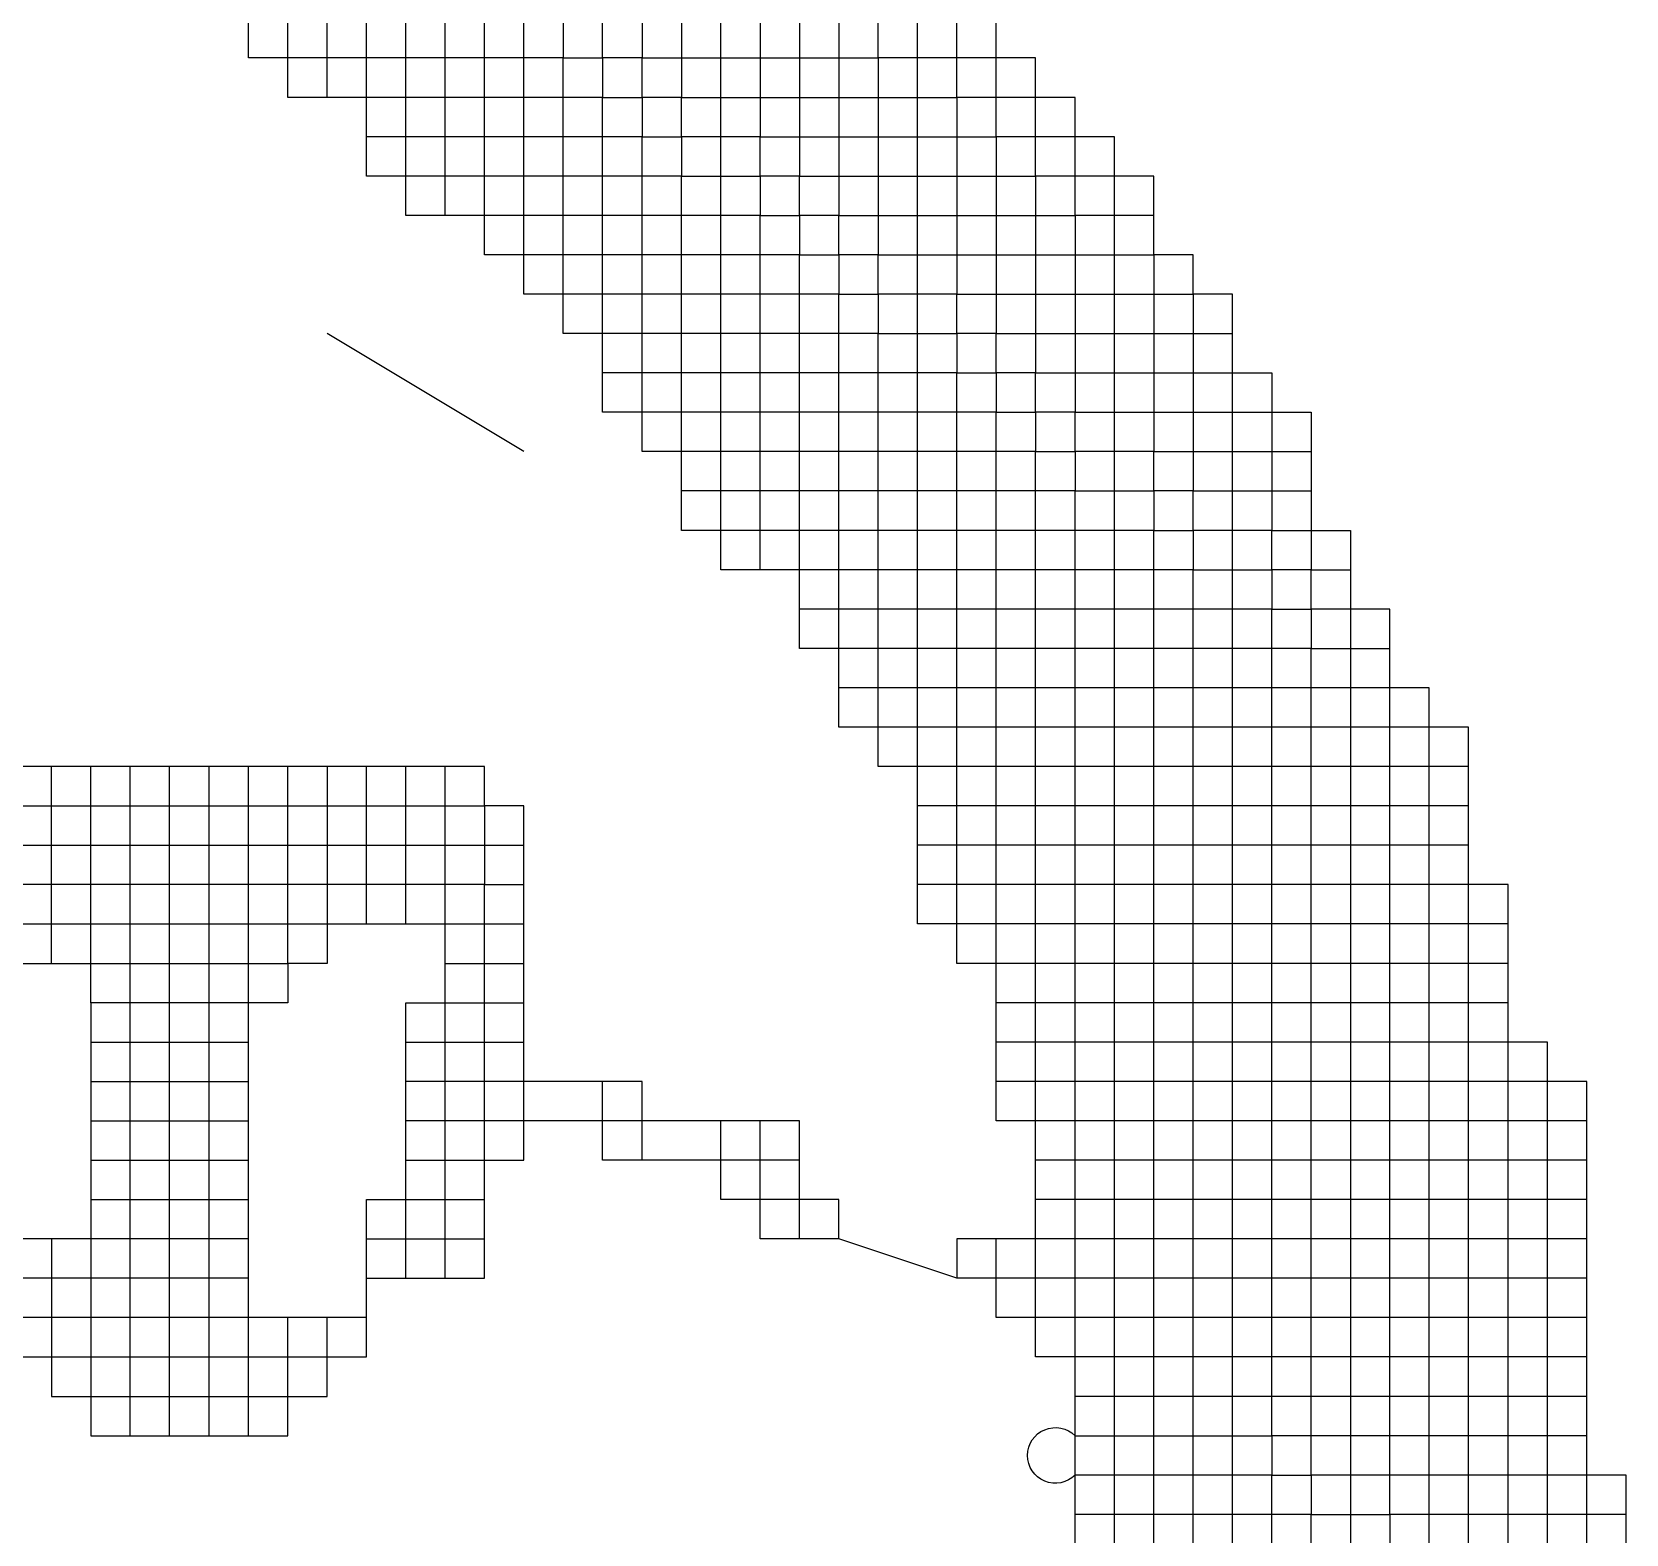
# Model space of a CAD drawing. Header units: millimetres. Extents: x 0 to 420, y 0 to 297.
# Drawn here: x 361.216 to 364.725, y 75.559 to 78.864 of the extents above; entities that cross this region are included whole.
import ezdxf
from ezdxf.enums import TextEntityAlignment as Align

# ---------------------------------------------------------------- set-up
doc = ezdxf.new("R2010")
doc.units = ezdxf.units.MM
doc.layers.add('TEXT', color=255, linetype='Continuous')
doc.styles.add('ECL', font='SIMFANG_2312.TTF', dxfattribs={"width": 0.7, "height": 3})

# ---------------------------------------------------------------- blocks, each defined once
blk = doc.blocks.new('*U60')
at = {"color": 32, "linetype": 'Continuous'}
for points in [[(-14.3715, 3.682), (-14.3715, 3.8305), (-14.3715, 3.979), (-14.3715, 4.1275), (-14.3715, 4.276), (-14.3715, 4.4245), (-14.3715, 4.573), (-14.3715, 4.7215), (-14.3715, 4.87), (-14.3715, 5.0185), (-14.3715, 5.167), (-14.3715, 5.3155), (-14.3715, 5.464), (-14.3715, 5.6125), (-14.3715, 5.761), (-14.3715, 5.9095), (-14.3715, 6.058), (-14.3715, 6.2065), (-14.3715, 6.355), (-14.3715, 6.5035), (-14.3715, 6.652), (-14.3715, 6.8005), (-14.3715, 6.949), (-14.3715, 7.0975), (-14.3715, 7.246), (-14.3715, 7.3945), (-14.3715, 7.543), (-14.3715, 7.6915), (-14.3715, 7.84), (-14.3715, 7.9885), (-14.3715, 8.137), (-14.3715, 8.2855), (-14.3715, 8.434), (-14.52, 8.434), (-14.52, 8.5825), (-14.6685, 8.5825), (-14.6685, 8.731), (-14.6685, 8.8795), (-14.817, 8.8795), (-14.817, 9.028), (-14.9655, 9.028), (-14.9655, 9.1765), (-15.114, 9.1765), (-15.114, 9.325), (-15.2625, 9.325), (-15.2625, 9.4735)], [(-16.4505, 9.4735), (-16.4505, 9.325), (-16.302, 9.325), (-16.1535, 9.325), (-16.1535, 9.1765), (-16.005, 9.1765), (-16.005, 9.028), (-15.8565, 9.028), (-15.8565, 8.8795), (-15.708, 8.8795), (-15.708, 8.731), (-15.5595, 8.731), (-15.411, 8.731), (-15.411, 8.5825), (-15.2625, 8.5825), (-15.2625, 8.434), (-15.114, 8.434), (-15.114, 8.2855), (-14.9655, 8.2855), (-14.9655, 8.137), (-14.817, 8.137), (-14.6685, 8.137), (-14.6685, 7.9885), (-14.52, 7.9885), (-14.52, 7.84), (-14.3715, 7.84), (-14.223, 7.84), (-14.223, 7.6915), (-14.0745, 7.6915)], [(-16.599, 9.4735), (-16.599, 9.325), (-16.4505, 9.325), (-16.4505, 9.1765), (-16.302, 9.1765), (-16.1535, 9.1765), (-16.1535, 9.028), (-16.005, 9.028), (-16.005, 8.8795), (-15.8565, 8.8795), (-15.8565, 8.731), (-15.708, 8.731), (-15.708, 8.5825), (-15.5595, 8.5825), (-15.411, 8.5825), (-15.411, 8.434), (-15.2625, 8.434), (-15.2625, 8.2855), (-15.114, 8.2855), (-15.114, 8.137), (-14.9655, 8.137), (-14.9655, 7.9885), (-14.817, 7.9885), (-14.6685, 7.9885), (-14.6685, 7.84), (-14.52, 7.84), (-14.52, 7.6915), (-14.3715, 7.6915), (-14.223, 7.6915), (-14.223, 7.543), (-14.0745, 7.543), (-14.0745, 7.3945), (-13.926, 7.3945)], [(-16.896, 9.4735), (-16.896, 9.325), (-16.7475, 9.325), (-16.7475, 9.1765), (-16.599, 9.1765), (-16.599, 9.028), (-16.4505, 9.028), (-16.4505, 8.8795), (-16.302, 8.8795), (-16.1535, 8.8795), (-16.1535, 8.731), (-16.005, 8.731), (-16.005, 8.5825), (-15.8565, 8.5825), (-15.8565, 8.434), (-15.708, 8.434), (-15.708, 8.2855), (-15.5595, 8.2855), (-15.411, 8.2855), (-15.411, 8.137), (-15.2625, 8.137), (-15.2625, 7.9885), (-15.114, 7.9885), (-15.114, 7.84), (-14.9655, 7.84), (-14.9655, 7.6915), (-14.817, 7.6915), (-14.6685, 7.6915), (-14.6685, 7.543), (-14.52, 7.543), (-14.52, 7.3945), (-14.3715, 7.3945), (-14.223, 7.3945), (-14.223, 7.246), (-14.0745, 7.246), (-14.0745, 7.0975), (-13.926, 7.0975), (-13.7775, 7.0975)], [(-12.8865, 3.682), (-13.035, 3.682), (-13.1835, 3.682), (-13.1835, 3.8305), (-13.332, 3.8305), (-13.4805, 3.8305), (-13.629, 3.8305), (-13.629, 3.979), (-13.7775, 3.979), (-13.7775, 4.1275), (-13.926, 4.1275), (-14.0745, 4.1275), (-14.0745, 4.276), (-14.223, 4.276), (-14.223, 4.4245), (-14.3715, 4.4245), (-14.52, 4.4245), (-14.6685, 4.4245)], [(-12.8865, 3.5335), (-13.035, 3.5335), (-13.1835, 3.5335), (-13.1835, 3.682), (-13.332, 3.682), (-13.4805, 3.682), (-13.629, 3.682), (-13.629, 3.8305), (-13.7775, 3.8305), (-13.7775, 3.979), (-13.926, 3.979), (-14.0745, 3.979), (-14.0745, 4.1275), (-14.223, 4.1275), (-14.223, 4.276), (-14.3715, 4.276), (-14.52, 4.276), (-14.6685, 4.276), (-14.817, 4.276), (-14.9655, 4.276)], [(-12.8865, 3.088), (-13.035, 3.088), (-13.1835, 3.088), (-13.1835, 3.2365), (-13.332, 3.2365), (-13.4805, 3.2365), (-13.629, 3.2365), (-13.629, 3.385), (-13.7775, 3.385), (-13.7775, 3.5335), (-13.926, 3.5335), (-14.0745, 3.5335), (-14.0745, 3.682), (-14.223, 3.682), (-14.223, 3.8305), (-14.3715, 3.8305), (-14.52, 3.8305), (-14.6685, 3.8305), (-14.817, 3.8305), (-14.9655, 3.8305)]]:
    blk.add_lwpolyline(points, dxfattribs=at)
at = {"color": 15, "linetype": 'Continuous'}
for points in [[(-14.9655, 3.682), (-14.9655, 3.8305), (-14.9655, 3.979), (-14.9655, 4.1275), (-14.9655, 4.276), (-14.9655, 4.4245), (-14.9655, 4.573), (-14.9655, 4.7215), (-14.9655, 4.87), (-14.9655, 5.0185), (-14.9655, 5.167), (-14.9655, 5.3155), (-14.9655, 5.464), (-14.9655, 5.6125), (-14.9655, 5.761), (-14.9655, 5.9095), (-15.114, 5.9095), (-15.114, 6.058), (-15.2625, 6.058), (-15.411, 6.058), (-15.5595, 6.058), (-15.5595, 6.2065), (-15.5595, 6.355), (-15.5595, 6.5035), (-15.5595, 6.652), (-15.5595, 6.8005), (-15.5595, 6.949), (-15.5595, 7.0975), (-15.5595, 7.246), (-15.5595, 7.3945), (-15.5595, 7.543), (-15.5595, 7.6915), (-15.5595, 7.84), (-15.5595, 7.9885), (-15.5595, 8.137), (-15.5595, 8.2855), (-15.5595, 8.434), (-15.5595, 8.5825), (-15.5595, 8.731), (-15.5595, 8.8795), (-15.5595, 9.028), (-15.5595, 9.1765), (-15.5595, 9.325), (-15.5595, 9.4735)], [(-13.332, 6.058), (-13.4805, 6.058), (-13.629, 6.058), (-13.629, 6.2065), (-13.7775, 6.2065), (-13.7775, 6.355), (-13.926, 6.355), (-14.0745, 6.355), (-14.0745, 6.5035), (-14.223, 6.5035), (-14.223, 6.652), (-14.3715, 6.652), (-14.52, 6.652), (-14.52, 6.8005), (-14.6685, 6.8005), (-14.6685, 6.949), (-14.817, 6.949), (-14.9655, 6.949), (-14.9655, 7.0975), (-15.114, 7.0975), (-15.114, 7.246), (-15.2625, 7.246), (-15.2625, 7.3945), (-15.411, 7.3945), (-15.411, 7.543), (-15.5595, 7.543), (-15.708, 7.543), (-15.708, 7.6915), (-15.8565, 7.6915), (-15.8565, 7.84), (-16.005, 7.84), (-16.005, 7.9885), (-16.1535, 7.9885), (-16.1535, 8.137), (-16.302, 8.137), (-16.4505, 8.137), (-16.4505, 8.2855), (-16.599, 8.2855), (-16.599, 8.434), (-16.7475, 8.434), (-16.7475, 8.5825), (-16.896, 8.5825), (-16.896, 8.731), (-17.0445, 8.731), (-17.193, 8.731), (-17.193, 8.8795), (-17.3415, 8.8795), (-17.49, 8.8795), (-17.6385, 8.8795), (-17.6385, 9.028), (-17.6385, 9.1765), (-17.787, 9.1765), (-17.9355, 9.1765), (-17.9355, 9.325), (-18.084, 9.325), (-18.084, 9.4735)], [(-13.4805, 6.5035), (-13.629, 6.5035), (-13.629, 6.652), (-13.7775, 6.652), (-13.7775, 6.8005), (-13.926, 6.8005), (-14.0745, 6.8005), (-14.0745, 6.949), (-14.223, 6.949), (-14.223, 7.0975), (-14.3715, 7.0975), (-14.52, 7.0975), (-14.52, 7.246), (-14.6685, 7.246), (-14.6685, 7.3945), (-14.817, 7.3945), (-14.9655, 7.3945), (-14.9655, 7.543), (-15.114, 7.543), (-15.114, 7.6915), (-15.2625, 7.6915), (-15.2625, 7.84), (-15.411, 7.84), (-15.411, 7.9885), (-15.5595, 7.9885), (-15.708, 7.9885), (-15.708, 8.137), (-15.8565, 8.137), (-15.8565, 8.2855), (-16.005, 8.2855), (-16.005, 8.434), (-16.1535, 8.434), (-16.1535, 8.5825), (-16.302, 8.5825), (-16.4505, 8.5825), (-16.4505, 8.731), (-16.599, 8.731), (-16.599, 8.8795), (-16.7475, 8.8795), (-16.7475, 9.028), (-16.896, 9.028), (-16.896, 9.1765), (-17.0445, 9.1765), (-17.193, 9.1765), (-17.193, 9.325), (-17.3415, 9.325), (-17.49, 9.325), (-17.49, 9.4735)], [(-13.332, 3.682), (-13.332, 3.8305), (-13.332, 3.979), (-13.332, 4.1275), (-13.332, 4.276), (-13.332, 4.4245), (-13.332, 4.573), (-13.332, 4.7215), (-13.332, 4.87), (-13.332, 5.0185), (-13.332, 5.167), (-13.332, 5.3155), (-13.332, 5.464), (-13.332, 5.6125), (-13.332, 5.761), (-13.332, 5.9095), (-13.332, 6.058), (-13.332, 6.2065), (-13.4805, 6.2065), (-13.629, 6.2065), (-13.629, 6.355), (-13.7775, 6.355), (-13.7775, 6.5035), (-13.926, 6.5035), (-14.0745, 6.5035), (-14.0745, 6.652), (-14.223, 6.652), (-14.223, 6.8005), (-14.3715, 6.8005), (-14.52, 6.8005), (-14.52, 6.949), (-14.6685, 6.949), (-14.6685, 7.0975), (-14.817, 7.0975), (-14.9655, 7.0975), (-14.9655, 7.246), (-15.114, 7.246), (-15.114, 7.3945), (-15.2625, 7.3945), (-15.2625, 7.543), (-15.411, 7.543), (-15.411, 7.6915), (-15.5595, 7.6915), (-15.708, 7.6915), (-15.708, 7.84), (-15.8565, 7.84), (-15.8565, 7.9885), (-16.005, 7.9885), (-16.005, 8.137), (-16.1535, 8.137), (-16.1535, 8.2855), (-16.302, 8.2855), (-16.4505, 8.2855), (-16.4505, 8.434), (-16.599, 8.434), (-16.599, 8.5825), (-16.7475, 8.5825), (-16.7475, 8.731), (-16.896, 8.731), (-16.896, 8.8795), (-17.0445, 8.8795), (-17.193, 8.8795), (-17.193, 9.028), (-17.3415, 9.028), (-17.49, 9.028), (-17.49, 9.1765), (-17.6385, 9.1765), (-17.6385, 9.325), (-17.787, 9.325), (-17.9355, 9.325), (-17.9355, 9.4735)], [(-13.332, 5.9095), (-13.4805, 5.9095), (-13.629, 5.9095), (-13.629, 6.058), (-13.7775, 6.058), (-13.7775, 6.2065), (-13.926, 6.2065), (-14.0745, 6.2065), (-14.0745, 6.355), (-14.223, 6.355), (-14.223, 6.5035), (-14.3715, 6.5035), (-14.52, 6.5035), (-14.52, 6.652), (-14.6685, 6.652), (-14.6685, 6.8005), (-14.817, 6.8005), (-14.9655, 6.8005), (-14.9655, 6.949), (-15.114, 6.949), (-15.114, 7.0975), (-15.2625, 7.0975), (-15.2625, 7.246), (-15.411, 7.246), (-15.411, 7.3945), (-15.5595, 7.3945), (-15.708, 7.3945), (-15.708, 7.543), (-15.8565, 7.543), (-15.8565, 7.6915), (-16.005, 7.6915), (-16.005, 7.84), (-16.1535, 7.84), (-16.1535, 7.9885), (-16.302, 7.9885), (-16.4505, 7.9885), (-16.4505, 8.137), (-16.599, 8.137), (-16.599, 8.2855), (-16.7475, 8.2855), (-16.896, 8.2855), (-16.896, 8.434), (-17.0445, 8.434), (-17.0445, 8.5825), (-17.193, 8.5825), (-17.193, 8.731), (-17.3415, 8.731), (-17.49, 8.731), (-17.49, 8.8795), (-17.49, 9.028), (-17.6385, 9.028)], [(-14.52, 3.682), (-14.52, 3.8305), (-14.52, 3.979), (-14.52, 4.1275), (-14.52, 4.276), (-14.52, 4.4245), (-14.52, 4.573), (-14.6685, 4.573), (-14.817, 4.573), (-14.9655, 4.573), (-15.114, 4.573), (-15.114, 4.7215), (-15.114, 4.87), (-15.114, 5.0185), (-15.114, 5.167), (-15.114, 5.3155), (-15.2625, 5.3155), (-15.2625, 5.464), (-15.2625, 5.6125), (-15.2625, 5.761), (-15.2625, 5.9095), (-15.2625, 6.058), (-15.2625, 6.2065), (-15.2625, 6.355), (-15.2625, 6.5035), (-15.2625, 6.652), (-15.411, 6.652), (-15.411, 6.8005), (-15.5595, 6.8005), (-15.708, 6.8005), (-15.708, 6.949), (-15.708, 7.0975), (-15.8565, 7.0975), (-15.8565, 7.246), (-16.005, 7.246)]]:
    blk.add_lwpolyline(points, dxfattribs=at)
at = {"color": 22, "linetype": 'Continuous'}
for points in [[(-14.817, 3.682), (-14.817, 3.8305), (-14.817, 3.979), (-14.817, 4.1275), (-14.817, 4.276), (-14.817, 4.4245), (-14.817, 4.573), (-14.817, 4.7215), (-14.817, 4.87), (-14.817, 5.0185), (-14.817, 5.167), (-14.817, 5.3155), (-14.817, 5.464), (-14.817, 5.6125), (-14.817, 5.761), (-14.817, 5.9095), (-14.817, 6.058), (-14.817, 6.2065), (-14.817, 6.355), (-14.817, 6.5035), (-14.817, 6.652), (-14.817, 6.8005), (-14.817, 6.949), (-14.817, 7.0975), (-14.817, 7.246), (-14.817, 7.3945), (-14.817, 7.543), (-14.817, 7.6915), (-14.817, 7.84), (-14.817, 7.9885), (-14.817, 8.137), (-14.817, 8.2855), (-14.817, 8.434), (-14.817, 8.5825), (-14.817, 8.731), (-14.817, 8.8795), (-14.9655, 8.8795), (-14.9655, 9.028), (-15.114, 9.028), (-15.114, 9.1765), (-15.2625, 9.1765), (-15.2625, 9.325), (-15.411, 9.325), (-15.411, 9.4735)], [(-15.8565, 9.4735), (-15.8565, 9.325), (-15.708, 9.325), (-15.708, 9.1765), (-15.5595, 9.1765), (-15.411, 9.1765), (-15.411, 9.028), (-15.2625, 9.028), (-15.2625, 8.8795), (-15.114, 8.8795), (-15.114, 8.731), (-14.9655, 8.731), (-14.9655, 8.5825), (-14.817, 8.5825), (-14.6685, 8.5825), (-14.6685, 8.434), (-14.52, 8.434), (-14.52, 8.2855), (-14.3715, 8.2855)], [(-13.4805, 6.355), (-13.629, 6.355), (-13.629, 6.5035), (-13.7775, 6.5035), (-13.7775, 6.652), (-13.926, 6.652), (-14.0745, 6.652), (-14.0745, 6.8005), (-14.223, 6.8005), (-14.223, 6.949), (-14.3715, 6.949), (-14.52, 6.949), (-14.52, 7.0975), (-14.6685, 7.0975), (-14.6685, 7.246), (-14.817, 7.246), (-14.9655, 7.246), (-14.9655, 7.3945), (-15.114, 7.3945), (-15.114, 7.543), (-15.2625, 7.543), (-15.2625, 7.6915), (-15.411, 7.6915), (-15.411, 7.84), (-15.5595, 7.84), (-15.708, 7.84), (-15.708, 7.9885), (-15.8565, 7.9885), (-15.8565, 8.137), (-16.005, 8.137), (-16.005, 8.2855), (-16.1535, 8.2855), (-16.1535, 8.434), (-16.302, 8.434), (-16.4505, 8.434), (-16.4505, 8.5825), (-16.599, 8.5825), (-16.599, 8.731), (-16.7475, 8.731), (-16.7475, 8.8795), (-16.896, 8.8795), (-16.896, 9.028), (-17.0445, 9.028), (-17.193, 9.028), (-17.193, 9.1765), (-17.3415, 9.1765), (-17.49, 9.1765), (-17.49, 9.325), (-17.6385, 9.325), (-17.6385, 9.4735)], [(-13.4805, 3.682), (-13.4805, 3.8305), (-13.4805, 3.979), (-13.4805, 4.1275), (-13.4805, 4.276), (-13.4805, 4.4245), (-13.4805, 4.573), (-13.4805, 4.7215), (-13.4805, 4.87), (-13.4805, 5.0185), (-13.4805, 5.167), (-13.4805, 5.3155), (-13.4805, 5.464), (-13.4805, 5.6125), (-13.4805, 5.761), (-13.4805, 5.9095), (-13.4805, 6.058), (-13.4805, 6.2065), (-13.4805, 6.355), (-13.4805, 6.5035), (-13.4805, 6.652), (-13.4805, 6.8005), (-13.629, 6.8005), (-13.629, 6.949), (-13.7775, 6.949), (-13.7775, 7.0975), (-13.7775, 7.246), (-13.926, 7.246), (-14.0745, 7.246), (-14.0745, 7.3945), (-14.223, 7.3945), (-14.223, 7.543), (-14.3715, 7.543), (-14.52, 7.543), (-14.52, 7.6915), (-14.6685, 7.6915), (-14.6685, 7.84), (-14.817, 7.84), (-14.9655, 7.84), (-14.9655, 7.9885), (-15.114, 7.9885), (-15.114, 8.137), (-15.2625, 8.137), (-15.2625, 8.2855), (-15.411, 8.2855), (-15.411, 8.434), (-15.5595, 8.434), (-15.708, 8.434), (-15.708, 8.5825), (-15.8565, 8.5825), (-15.8565, 8.731), (-16.005, 8.731), (-16.005, 8.8795), (-16.1535, 8.8795), (-16.1535, 9.028), (-16.302, 9.028), (-16.4505, 9.028), (-16.4505, 9.1765), (-16.599, 9.1765), (-16.599, 9.325), (-16.7475, 9.325), (-16.7475, 9.4735)], [(-14.6685, 3.682), (-14.6685, 3.8305), (-14.6685, 3.979), (-14.6685, 4.1275), (-14.6685, 4.276), (-14.6685, 4.4245), (-14.6685, 4.573), (-14.6685, 4.7215), (-14.6685, 4.87), (-14.6685, 5.0185), (-14.6685, 5.167), (-14.6685, 5.3155), (-14.817, 5.3155), (-14.9655, 5.3155), (-15.114, 5.3155), (-15.114, 5.464), (-15.114, 5.6125), (-15.114, 5.761), (-15.114, 5.9095), (-15.2625, 5.9095), (-15.411, 5.9095), (-15.411, 6.058), (-15.411, 6.2065), (-15.411, 6.355), (-15.411, 6.5035), (-15.411, 6.652), (-15.5595, 6.652), (-15.708, 6.652), (-15.708, 6.8005), (-15.8565, 6.8005), (-15.8565, 6.949), (-15.8565, 7.0975), (-16.005, 7.0975), (-16.005, 7.246), (-16.005, 7.3945), (-16.1535, 7.3945), (-16.302, 7.3945), (-16.302, 7.543), (-16.4505, 7.543), (-16.4505, 7.6915), (-16.4505, 7.84), (-16.4505, 7.9885), (-16.599, 7.9885), (-16.7475, 7.9885), (-16.7475, 8.137), (-16.7475, 8.2855), (-16.7475, 8.434), (-16.896, 8.434), (-16.896, 8.5825), (-17.0445, 8.5825), (-17.0445, 8.731), (-17.0445, 8.8795), (-17.0445, 9.028), (-17.0445, 9.1765), (-17.0445, 9.325), (-17.0445, 9.4735)], [(-13.4805, 6.652), (-13.629, 6.652), (-13.629, 6.8005), (-13.7775, 6.8005), (-13.7775, 6.949), (-13.926, 6.949), (-14.0745, 6.949), (-14.0745, 7.0975), (-14.223, 7.0975), (-14.223, 7.246), (-14.3715, 7.246), (-14.52, 7.246), (-14.52, 7.3945), (-14.6685, 7.3945), (-14.6685, 7.543), (-14.817, 7.543), (-14.9655, 7.543), (-14.9655, 7.6915), (-15.114, 7.6915), (-15.114, 7.84), (-15.2625, 7.84), (-15.2625, 7.9885), (-15.411, 7.9885), (-15.411, 8.137), (-15.5595, 8.137), (-15.708, 8.137), (-15.708, 8.2855), (-15.8565, 8.2855), (-15.8565, 8.434), (-16.005, 8.434), (-16.005, 8.5825), (-16.1535, 8.5825), (-16.1535, 8.731), (-16.302, 8.731), (-16.4505, 8.731), (-16.4505, 8.8795), (-16.599, 8.8795), (-16.599, 9.028), (-16.7475, 9.028), (-16.7475, 9.1765), (-16.896, 9.1765), (-16.896, 9.325), (-17.0445, 9.325), (-17.193, 9.325), (-17.193, 9.4735)]]:
    blk.add_lwpolyline(points, dxfattribs=at)
at = {"color": 13, "linetype": 'Continuous'}
for points in [[(-14.6685, 8.731), (-14.817, 8.731), (-14.9655, 8.731), (-14.9655, 8.8795), (-15.114, 8.8795), (-15.114, 9.028), (-15.2625, 9.028), (-15.2625, 9.1765), (-15.411, 9.1765), (-15.411, 9.325), (-15.5595, 9.325), (-15.708, 9.325), (-15.708, 9.4735)], [(-17.787, 9.1765), (-17.787, 9.325), (-17.787, 9.4735), (-17.787, 9.622), (-17.787, 9.7705), (-17.787, 9.919), (-17.787, 10.0675), (-17.787, 10.216), (-17.787, 10.3645), (-17.787, 10.513), (-17.787, 10.6615), (-17.787, 10.81), (-17.787, 10.9585), (-17.787, 11.107), (-17.787, 11.2555), (-17.787, 11.404), (-17.787, 11.5525)], [(-17.3415, 8.731), (-17.3415, 8.8795), (-17.3415, 9.028), (-17.3415, 9.1765), (-17.3415, 9.325), (-17.3415, 9.4735), (-17.3415, 9.622), (-17.3415, 9.7705), (-17.3415, 9.919), (-17.3415, 10.0675), (-17.3415, 10.216), (-17.3415, 10.3645), (-17.3415, 10.513), (-17.3415, 10.6615), (-17.3415, 10.81), (-17.3415, 10.9585), (-17.3415, 11.107), (-17.3415, 11.2555)], [(-16.1535, 7.3945), (-16.1535, 7.543), (-16.302, 7.543), (-16.302, 7.6915), (-16.302, 7.84), (-16.302, 7.9885), (-16.302, 8.137), (-16.302, 8.2855), (-16.302, 8.434), (-16.302, 8.5825), (-16.302, 8.731), (-16.302, 8.8795), (-16.302, 9.028), (-16.302, 9.1765), (-16.302, 9.325), (-16.302, 9.4735), (-16.302, 9.622), (-16.302, 9.7705), (-16.302, 9.919), (-16.302, 10.0675), (-16.302, 10.216), (-16.302, 10.3645), (-16.302, 10.513)], [(-13.332, 5.761), (-13.4805, 5.761), (-13.629, 5.761), (-13.629, 5.9095), (-13.7775, 5.9095), (-13.7775, 6.058), (-13.926, 6.058), (-14.0745, 6.058), (-14.0745, 6.2065), (-14.223, 6.2065), (-14.223, 6.355), (-14.3715, 6.355), (-14.52, 6.355), (-14.52, 6.5035), (-14.6685, 6.5035), (-14.6685, 6.652), (-14.817, 6.652), (-14.9655, 6.652), (-14.9655, 6.8005), (-15.114, 6.8005), (-15.114, 6.949), (-15.2625, 6.949), (-15.2625, 7.0975), (-15.411, 7.0975), (-15.411, 7.246), (-15.5595, 7.246), (-15.708, 7.246), (-15.708, 7.3945), (-15.8565, 7.3945), (-15.8565, 7.543), (-16.005, 7.543), (-16.005, 7.6915), (-16.1535, 7.6915), (-16.1535, 7.84), (-16.302, 7.84), (-16.4505, 7.84), (-16.599, 7.84), (-16.599, 7.9885), (-16.599, 8.137), (-16.7475, 8.137)], [(-13.035, 3.682), (-13.035, 3.8305), (-13.035, 3.979), (-13.035, 4.1275), (-13.035, 4.276), (-13.035, 4.4245), (-13.035, 4.573), (-13.035, 4.7215), (-13.035, 4.87), (-13.035, 5.0185), (-13.035, 5.167), (-13.035, 5.3155), (-13.035, 5.464), (-13.1835, 5.464), (-13.1835, 5.6125), (-13.332, 5.6125), (-13.4805, 5.6125), (-13.629, 5.6125), (-13.629, 5.761), (-13.7775, 5.761), (-13.7775, 5.9095), (-13.926, 5.9095), (-14.0745, 5.9095), (-14.0745, 6.058), (-14.223, 6.058), (-14.223, 6.2065), (-14.3715, 6.2065), (-14.52, 6.2065), (-14.52, 6.355), (-14.6685, 6.355), (-14.6685, 6.5035), (-14.817, 6.5035), (-14.9655, 6.5035), (-14.9655, 6.652), (-15.114, 6.652), (-15.114, 6.8005), (-15.2625, 6.8005), (-15.2625, 6.949), (-15.411, 6.949), (-15.411, 7.0975), (-15.5595, 7.0975), (-15.708, 7.0975), (-15.708, 7.246), (-15.8565, 7.246), (-15.8565, 7.3945), (-16.005, 7.3945), (-16.005, 7.543), (-16.1535, 7.543), (-16.1535, 7.6915), (-16.302, 7.6915), (-16.4505, 7.6915)], [(-13.035, 5.3155), (-13.1835, 5.3155), (-13.1835, 5.464), (-13.332, 5.464), (-13.4805, 5.464), (-13.629, 5.464), (-13.629, 5.6125), (-13.7775, 5.6125), (-13.7775, 5.761), (-13.926, 5.761), (-14.0745, 5.761), (-14.0745, 5.9095), (-14.223, 5.9095), (-14.223, 6.058), (-14.3715, 6.058), (-14.52, 6.058), (-14.52, 6.2065), (-14.6685, 6.2065), (-14.6685, 6.355), (-14.817, 6.355), (-14.9655, 6.355), (-14.9655, 6.5035), (-15.114, 6.5035), (-15.114, 6.652), (-15.2625, 6.652), (-15.2625, 6.8005), (-15.411, 6.8005), (-15.411, 6.949), (-15.5595, 6.949), (-15.708, 6.949), (-15.8565, 6.949)], [(-13.035, 5.167), (-13.1835, 5.167), (-13.1835, 5.3155), (-13.332, 5.3155), (-13.4805, 5.3155), (-13.629, 5.3155), (-13.629, 5.464), (-13.7775, 5.464), (-13.7775, 5.6125), (-13.926, 5.6125), (-14.0745, 5.6125), (-14.0745, 5.761), (-14.223, 5.761), (-14.223, 5.9095), (-14.3715, 5.9095), (-14.52, 5.9095), (-14.52, 6.058), (-14.6685, 6.058), (-14.6685, 6.2065), (-14.817, 6.2065), (-14.9655, 6.2065), (-14.9655, 6.355), (-15.114, 6.355), (-15.114, 6.5035), (-15.2625, 6.5035), (-15.411, 6.5035), (-15.5595, 6.5035)], [(-13.035, 5.0185), (-13.1835, 5.0185), (-13.1835, 5.167), (-13.332, 5.167), (-13.4805, 5.167), (-13.629, 5.167), (-13.629, 5.3155), (-13.7775, 5.3155), (-13.7775, 5.464), (-13.926, 5.464), (-14.0745, 5.464), (-14.0745, 5.6125), (-14.223, 5.6125), (-14.223, 5.761), (-14.3715, 5.761), (-14.52, 5.761), (-14.52, 5.9095), (-14.6685, 5.9095), (-14.6685, 6.058), (-14.817, 6.058), (-14.9655, 6.058), (-14.9655, 6.2065), (-15.114, 6.2065), (-15.114, 6.355), (-15.2625, 6.355), (-15.411, 6.355), (-15.5595, 6.355)], [(-13.035, 4.87), (-13.1835, 4.87), (-13.1835, 5.0185), (-13.332, 5.0185), (-13.4805, 5.0185), (-13.629, 5.0185), (-13.629, 5.167), (-13.7775, 5.167), (-13.7775, 5.3155), (-13.926, 5.3155), (-14.0745, 5.3155), (-14.0745, 5.464), (-14.223, 5.464), (-14.223, 5.6125), (-14.3715, 5.6125), (-14.52, 5.6125), (-14.52, 5.761), (-14.6685, 5.761), (-14.6685, 5.9095), (-14.817, 5.9095), (-14.9655, 5.9095), (-14.9655, 6.058), (-15.114, 6.058), (-15.114, 6.2065), (-15.2625, 6.2065), (-15.411, 6.2065), (-15.5595, 6.2065)], [(-13.035, 4.7215), (-13.1835, 4.7215), (-13.1835, 4.87), (-13.332, 4.87), (-13.4805, 4.87), (-13.629, 4.87), (-13.629, 5.0185), (-13.7775, 5.0185), (-13.7775, 5.167), (-13.926, 5.167), (-14.0745, 5.167), (-14.0745, 5.3155), (-14.223, 5.3155), (-14.223, 5.464), (-14.3715, 5.464), (-14.52, 5.464), (-14.52, 5.6125), (-14.6685, 5.6125), (-14.6685, 5.761), (-14.817, 5.761), (-14.9655, 5.761), (-15.114, 5.761), (-15.2625, 5.761)], [(-13.035, 4.573), (-13.1835, 4.573), (-13.1835, 4.7215), (-13.332, 4.7215), (-13.4805, 4.7215), (-13.629, 4.7215), (-13.629, 4.87), (-13.7775, 4.87), (-13.7775, 5.0185), (-13.926, 5.0185), (-14.0745, 5.0185), (-14.0745, 5.167), (-14.223, 5.167), (-14.223, 5.3155), (-14.3715, 5.3155), (-14.52, 5.3155), (-14.52, 5.464), (-14.6685, 5.464), (-14.6685, 5.6125), (-14.817, 5.6125), (-14.9655, 5.6125), (-15.114, 5.6125), (-15.2625, 5.6125)], [(-13.035, 4.4245), (-13.1835, 4.4245), (-13.1835, 4.573), (-13.332, 4.573), (-13.4805, 4.573), (-13.629, 4.573), (-13.629, 4.7215), (-13.7775, 4.7215), (-13.7775, 4.87), (-13.926, 4.87), (-14.0745, 4.87), (-14.0745, 5.0185), (-14.223, 5.0185), (-14.223, 5.167), (-14.3715, 5.167), (-14.52, 5.167), (-14.52, 5.3155), (-14.6685, 5.3155), (-14.6685, 5.464), (-14.817, 5.464), (-14.9655, 5.464), (-15.114, 5.464), (-15.2625, 5.464)], [(-13.035, 4.276), (-13.1835, 4.276), (-13.1835, 4.4245), (-13.332, 4.4245), (-13.4805, 4.4245), (-13.629, 4.4245), (-13.629, 4.573), (-13.7775, 4.573), (-13.7775, 4.7215), (-13.926, 4.7215), (-14.0745, 4.7215), (-14.0745, 4.87), (-14.223, 4.87), (-14.223, 5.0185), (-14.3715, 5.0185), (-14.52, 5.0185), (-14.52, 5.167), (-14.6685, 5.167), (-14.817, 5.167), (-14.9655, 5.167), (-15.114, 5.167)], [(-13.035, 4.1275), (-13.1835, 4.1275), (-13.1835, 4.276), (-13.332, 4.276), (-13.4805, 4.276), (-13.629, 4.276), (-13.629, 4.4245), (-13.7775, 4.4245), (-13.7775, 4.573), (-13.926, 4.573), (-14.0745, 4.573), (-14.0745, 4.7215), (-14.223, 4.7215), (-14.223, 4.87), (-14.3715, 4.87), (-14.52, 4.87), (-14.52, 5.0185), (-14.6685, 5.0185), (-14.817, 5.0185), (-14.9655, 5.0185), (-15.114, 5.0185)], [(-12.8865, 3.682), (-12.8865, 3.8305), (-12.8865, 3.979), (-13.035, 3.979), (-13.1835, 3.979), (-13.1835, 4.1275), (-13.332, 4.1275), (-13.4805, 4.1275), (-13.629, 4.1275), (-13.629, 4.276), (-13.7775, 4.276), (-13.7775, 4.4245), (-13.926, 4.4245), (-14.0745, 4.4245), (-14.0745, 4.573), (-14.223, 4.573), (-14.223, 4.7215), (-14.3715, 4.7215), (-14.52, 4.7215), (-14.52, 4.87), (-14.6685, 4.87), (-14.817, 4.87), (-14.9655, 4.87), (-15.114, 4.87), (-15.411, 4.87), (-15.411, 4.7215)], [(-12.8865, 3.8305), (-13.035, 3.8305), (-13.1835, 3.8305), (-13.1835, 3.979), (-13.332, 3.979), (-13.4805, 3.979), (-13.629, 3.979), (-13.629, 4.1275), (-13.7775, 4.1275), (-13.7775, 4.276), (-13.926, 4.276), (-14.0745, 4.276), (-14.0745, 4.4245), (-14.223, 4.4245), (-14.223, 4.573), (-14.3715, 4.573), (-14.52, 4.573), (-14.52, 4.7215), (-14.6685, 4.7215), (-14.817, 4.7215), (-14.9655, 4.7215), (-15.114, 4.7215), (-15.2625, 4.7215), (-15.2625, 4.87)]]:
    blk.add_lwpolyline(points, dxfattribs=at)
at = {"color": 34, "linetype": 'Continuous'}
for points in [[(-16.005, 9.4735), (-16.005, 9.325), (-15.8565, 9.325), (-15.8565, 9.1765), (-15.708, 9.1765), (-15.708, 9.028), (-15.5595, 9.028), (-15.411, 9.028), (-15.411, 8.8795), (-15.2625, 8.8795), (-15.2625, 8.731), (-15.114, 8.731), (-15.114, 8.5825), (-14.9655, 8.5825), (-14.9655, 8.434), (-14.817, 8.434), (-14.6685, 8.434), (-14.6685, 8.2855), (-14.52, 8.2855), (-14.52, 8.137), (-14.3715, 8.137), (-14.223, 8.137), (-14.223, 7.9885), (-14.0745, 7.9885), (-14.0745, 7.84), (-14.0745, 7.6915), (-14.0745, 7.543), (-13.926, 7.543), (-13.926, 7.3945), (-13.926, 7.246), (-13.926, 7.0975), (-13.926, 6.949), (-13.926, 6.8005), (-13.926, 6.652), (-13.926, 6.5035), (-13.926, 6.355), (-13.926, 6.2065), (-13.926, 6.058), (-13.926, 5.9095), (-13.926, 5.761), (-13.926, 5.6125), (-13.926, 5.464), (-13.926, 5.3155), (-13.926, 5.167), (-13.926, 5.0185), (-13.926, 4.87), (-13.926, 4.7215), (-13.926, 4.573), (-13.926, 4.4245), (-13.926, 4.276), (-13.926, 4.1275), (-13.926, 3.979), (-13.926, 3.8305), (-13.926, 3.682)], [(-16.1535, 9.4735), (-16.1535, 9.325), (-16.005, 9.325), (-16.005, 9.1765), (-15.8565, 9.1765), (-15.8565, 9.028), (-15.708, 9.028), (-15.708, 8.8795), (-15.5595, 8.8795), (-15.411, 8.8795), (-15.411, 8.731), (-15.2625, 8.731), (-15.2625, 8.5825), (-15.114, 8.5825), (-15.114, 8.434), (-14.9655, 8.434), (-14.9655, 8.2855), (-14.817, 8.2855), (-14.6685, 8.2855), (-14.6685, 8.137), (-14.52, 8.137), (-14.52, 7.9885), (-14.3715, 7.9885), (-14.223, 7.9885), (-14.223, 7.84), (-14.0745, 7.84)]]:
    blk.add_lwpolyline(points, dxfattribs=at)
at = {"color": 155, "linetype": 'Continuous'}
for points in [[(-18.084, 4.87), (-18.2325, 4.87), (-18.381, 4.87), (-18.5295, 4.87), (-18.678, 4.87), (-18.975, 4.87)], [(-18.084, 4.1275), (-18.084, 4.276), (-18.084, 4.4245), (-18.084, 4.573), (-18.084, 4.7215), (-18.084, 4.87), (-18.084, 5.0185), (-18.084, 5.167), (-18.084, 5.3155), (-18.084, 5.464), (-18.084, 5.6125), (-18.084, 5.761), (-18.084, 5.9095), (-18.084, 6.058), (-18.084, 6.2065), (-18.084, 6.355), (-18.084, 6.5035), (-18.084, 6.652)], [(-18.678, 5.464), (-18.5295, 5.464), (-18.381, 5.464), (-18.2325, 5.464), (-18.084, 5.464)], [(-18.678, 5.3155), (-18.5295, 5.3155), (-18.381, 5.3155), (-18.2325, 5.3155), (-18.084, 5.3155)], [(-18.678, 5.167), (-18.5295, 5.167), (-18.381, 5.167), (-18.2325, 5.167), (-18.084, 5.167)], [(-18.678, 5.0185), (-18.5295, 5.0185), (-18.381, 5.0185), (-18.2325, 5.0185), (-18.084, 5.0185)], [(-18.8265, 4.87), (-18.8265, 4.7215), (-18.8265, 4.573), (-18.8265, 4.4245), (-18.678, 4.4245), (-18.5295, 4.4245), (-18.381, 4.4245), (-18.2325, 4.4245), (-18.084, 4.4245), (-17.9355, 4.4245), (-17.787, 4.4245), (-17.787, 4.573)]]:
    blk.add_lwpolyline(points, dxfattribs=at)
at = {"color": 254, "linetype": 'Continuous'}
for points in [[(-17.0445, 7.84), (-17.787, 8.2855)], [(-16.005, 5.167), (-16.1535, 5.167), (-16.302, 5.167), (-16.302, 5.3155)]]:
    blk.add_lwpolyline(points, dxfattribs=at)
at = {"color": 8, "linetype": 'Continuous'}
blk.add_lwpolyline([(-17.49, 5.167), (-17.3415, 5.167), (-17.193, 5.167), (-17.0445, 5.167), (-17.0445, 5.3155), (-17.0445, 5.464), (-17.0445, 5.6125), (-17.0445, 5.761), (-17.0445, 5.9095), (-17.0445, 6.058), (-17.0445, 6.2065), (-17.0445, 6.355), (-17.0445, 6.5035), (-17.193, 6.5035), (-17.193, 6.652), (-19.1235, 6.652), (-19.1235, 6.8005), (-19.4205, 6.8005), (-19.4205, 6.949), (-19.569, 6.949), (-19.569, 7.0975), (-19.7175, 7.0975), (-19.866, 7.0975), (-20.0145, 7.0975)], dxfattribs=at)
at = {"color": 147, "linetype": 'Continuous'}
for points in [[(-18.975, 6.5035), (-18.8265, 6.5035), (-18.678, 6.5035), (-18.5295, 6.5035), (-18.381, 6.5035), (-18.2325, 6.5035), (-18.084, 6.5035), (-17.9355, 6.5035), (-17.787, 6.5035), (-17.6385, 6.5035), (-17.49, 6.5035), (-17.3415, 6.5035), (-17.193, 6.5035), (-17.193, 6.355), (-17.0445, 6.355)], [(-18.975, 6.355), (-18.8265, 6.355), (-18.678, 6.355), (-18.5295, 6.355), (-18.381, 6.355), (-18.2325, 6.355), (-18.084, 6.355), (-17.9355, 6.355), (-17.787, 6.355), (-17.6385, 6.355), (-17.49, 6.355), (-17.3415, 6.355), (-17.193, 6.355), (-17.193, 6.2065), (-17.0445, 6.2065)], [(-18.975, 5.9095), (-18.8265, 5.9095), (-18.678, 5.9095), (-18.5295, 5.9095), (-18.381, 5.9095), (-18.2325, 5.9095), (-18.084, 5.9095), (-17.9355, 5.9095), (-17.9355, 6.058), (-17.9355, 6.2065), (-17.9355, 6.355), (-17.9355, 6.5035), (-17.9355, 6.652)], [(-18.381, 4.1275), (-18.381, 4.276), (-18.381, 4.4245), (-18.381, 4.573), (-18.381, 4.7215), (-18.381, 4.87), (-18.381, 5.0185), (-18.381, 5.167), (-18.381, 5.3155), (-18.381, 5.464), (-18.381, 5.6125), (-18.381, 5.761), (-18.381, 5.9095), (-18.381, 6.058), (-18.381, 6.2065), (-18.381, 6.355), (-18.381, 6.5035), (-18.381, 6.652)], [(-17.6385, 6.058), (-17.6385, 6.2065), (-17.6385, 6.355), (-17.6385, 6.5035), (-17.6385, 6.652)], [(-17.49, 6.058), (-17.49, 6.2065), (-17.49, 6.355), (-17.49, 6.5035), (-17.49, 6.652)]]:
    blk.add_lwpolyline(points, dxfattribs=at)
at = {"color": 167, "linetype": 'Continuous'}
blk.add_lwpolyline([(-18.975, 6.058), (-18.8265, 6.058), (-18.678, 6.058), (-18.5295, 6.058), (-18.381, 6.058), (-18.2325, 6.058), (-18.084, 6.058), (-17.9355, 6.058), (-17.787, 6.058), (-17.6385, 6.058), (-17.49, 6.058), (-17.3415, 6.058), (-17.193, 6.058), (-17.193, 6.2065), (-17.3415, 6.2065), (-17.49, 6.2065), (-17.6385, 6.2065), (-17.787, 6.2065), (-17.9355, 6.2065), (-18.084, 6.2065), (-18.2325, 6.2065), (-18.381, 6.2065), (-18.5295, 6.2065), (-18.678, 6.2065), (-18.8265, 6.2065), (-18.975, 6.2065)], dxfattribs=at)
at = {"color": 139, "linetype": 'Continuous'}
blk.add_lwpolyline([(-18.8265, 5.9095), (-18.8265, 6.058), (-18.8265, 6.2065), (-18.8265, 6.355), (-18.8265, 6.5035), (-18.8265, 6.652)], dxfattribs=at)
at = {"color": 157, "linetype": 'Continuous'}
for points in [[(-18.678, 5.761), (-18.678, 5.9095), (-18.678, 6.058), (-18.678, 6.2065), (-18.678, 6.355), (-18.678, 6.5035), (-18.678, 6.652)], [(-18.2325, 4.1275), (-18.2325, 4.276), (-18.2325, 4.4245), (-18.2325, 4.573), (-18.2325, 4.7215), (-18.2325, 4.87), (-18.2325, 5.0185), (-18.2325, 5.167), (-18.2325, 5.3155), (-18.2325, 5.464), (-18.2325, 5.6125), (-18.2325, 5.761), (-18.2325, 5.9095), (-18.2325, 6.058), (-18.2325, 6.2065), (-18.2325, 6.355), (-18.2325, 6.5035), (-18.2325, 6.652)]]:
    blk.add_lwpolyline(points, dxfattribs=at)
at = {"color": 252, "linetype": 'Continuous'}
for points in [[(-17.787, 6.652), (-17.787, 6.5035), (-17.787, 6.355), (-17.787, 6.2065), (-17.787, 6.058), (-17.787, 5.9095), (-17.9355, 5.9095), (-17.9355, 5.761), (-18.084, 5.761), (-18.2325, 5.761), (-18.381, 5.761), (-18.5295, 5.761), (-18.678, 5.761), (-18.678, 5.6125), (-18.678, 5.464), (-18.678, 5.3155), (-18.678, 5.167), (-18.678, 5.0185), (-18.678, 4.87), (-18.678, 4.7215), (-18.678, 4.573), (-18.678, 4.4245), (-18.678, 4.276), (-18.5295, 4.276), (-18.381, 4.276), (-18.2325, 4.276), (-18.084, 4.276), (-17.9355, 4.276), (-17.9355, 4.4245), (-17.9355, 4.573)], [(-18.678, 5.6125), (-18.5295, 5.6125), (-18.381, 5.6125), (-18.2325, 5.6125), (-18.084, 5.6125)]]:
    blk.add_lwpolyline(points, dxfattribs=at)
at = {"color": 251, "linetype": 'Continuous'}
blk.add_lwpolyline([(-18.5295, 4.1275), (-18.5295, 4.276), (-18.5295, 4.4245), (-18.5295, 4.573), (-18.5295, 4.7215), (-18.5295, 4.87), (-18.5295, 5.0185), (-18.5295, 5.167), (-18.5295, 5.3155), (-18.5295, 5.464), (-18.5295, 5.6125), (-18.5295, 5.761), (-18.5295, 5.9095), (-18.5295, 6.058), (-18.5295, 6.2065), (-18.5295, 6.355), (-18.5295, 6.5035), (-18.5295, 6.652)], dxfattribs=at)
at = {"color": 145, "linetype": 'Continuous'}
for points in [[(-17.3415, 4.7215), (-17.3415, 4.87), (-17.3415, 5.0185), (-17.3415, 5.167), (-17.3415, 5.3155), (-17.3415, 5.464), (-17.3415, 5.6125), (-17.3415, 5.761), (-17.3415, 5.9095), (-17.3415, 6.058), (-17.3415, 6.2065), (-17.3415, 6.355), (-17.3415, 6.5035), (-17.3415, 6.652)], [(-18.084, 4.7215), (-18.2325, 4.7215), (-18.381, 4.7215), (-18.5295, 4.7215), (-18.678, 4.7215), (-18.8265, 4.7215), (-18.975, 4.7215), (-18.975, 4.87), (-19.1235, 4.87), (-19.1235, 5.0185), (-19.272, 5.0185), (-19.4205, 5.0185), (-19.4205, 5.167), (-19.569, 5.167), (-19.569, 5.3155), (-19.7175, 5.3155), (-19.866, 5.3155), (-20.0145, 5.3155), (-20.163, 5.3155), (-20.3115, 5.3155)], [(-17.6385, 4.573), (-18.084, 4.573), (-18.2325, 4.573), (-18.381, 4.573), (-18.5295, 4.573), (-18.678, 4.573), (-18.8265, 4.573), (-18.975, 4.573)]]:
    blk.add_lwpolyline(points, dxfattribs=at)
at = {"color": 143, "linetype": 'Continuous'}
for points in [[(-17.6385, 4.7215), (-17.49, 4.7215), (-17.3415, 4.7215), (-17.193, 4.7215), (-17.193, 4.87), (-17.193, 5.0185), (-17.193, 5.167), (-17.193, 5.3155), (-17.193, 5.464), (-17.193, 5.6125), (-17.193, 5.761), (-17.193, 5.9095), (-17.193, 6.058), (-17.0445, 6.058)], [(-17.49, 4.7215), (-17.49, 4.87), (-17.49, 5.0185), (-17.49, 5.167), (-17.49, 5.3155), (-17.49, 5.464), (-17.49, 5.6125), (-17.49, 5.761), (-17.3415, 5.761), (-17.193, 5.761), (-17.0445, 5.761)], [(-17.49, 5.6125), (-17.3415, 5.6125), (-17.193, 5.6125), (-17.0445, 5.6125)], [(-18.975, 4.4245), (-18.8265, 4.4245), (-18.8265, 4.276), (-18.678, 4.276), (-18.678, 4.1275), (-18.5295, 4.1275), (-18.381, 4.1275), (-18.2325, 4.1275), (-18.084, 4.1275), (-17.9355, 4.1275), (-17.9355, 4.276), (-17.787, 4.276), (-17.787, 4.4245), (-17.6385, 4.4245), (-17.6385, 4.573), (-17.6385, 4.7215), (-17.6385, 4.87), (-17.6385, 5.0185), (-17.49, 5.0185), (-17.3415, 5.0185), (-17.193, 5.0185)]]:
    blk.add_lwpolyline(points, dxfattribs=at)
at = {"color": 253, "linetype": 'Continuous'}
for points in [[(-17.3415, 5.9095), (-17.193, 5.9095), (-17.0445, 5.9095)], [(-14.6685, 4.4245), (-14.817, 4.4245), (-14.9655, 4.4245), (-15.114, 4.4245), (-15.114, 4.573), (-15.2625, 4.573), (-15.2625, 4.7215), (-15.411, 4.7215), (-15.8565, 4.87), (-16.005, 4.87), (-16.1535, 4.87), (-16.1535, 5.0185), (-16.302, 5.0185), (-16.302, 5.167), (-16.4505, 5.167), (-16.599, 5.167), (-16.7475, 5.167), (-16.7475, 5.3155), (-16.896, 5.3155), (-17.0445, 5.3155), (-17.193, 5.3155), (-17.3415, 5.3155), (-17.49, 5.3155)]]:
    blk.add_lwpolyline(points, dxfattribs=at)
at = {"color": 133, "linetype": 'Continuous'}
for points in [[(-15.8565, 4.87), (-15.8565, 5.0185), (-16.005, 5.0185), (-16.005, 5.167), (-16.005, 5.3155), (-16.599, 5.3155), (-16.599, 5.464), (-17.0445, 5.464), (-17.193, 5.464), (-17.3415, 5.464), (-17.49, 5.464)], [(-16.599, 5.167), (-16.599, 5.3155), (-16.7475, 5.3155), (-16.7475, 5.464)], [(-16.005, 4.87), (-16.005, 5.0185), (-16.1535, 5.0185), (-16.1535, 5.167), (-16.1535, 5.3155)]]:
    blk.add_lwpolyline(points, dxfattribs=at)
at = {"color": 153, "linetype": 'Continuous'}
blk.add_lwpolyline([(-17.6385, 4.87), (-17.49, 4.87), (-17.3415, 4.87), (-17.193, 4.87)], dxfattribs=at)
at = {"color": 32, "linetype": 'Continuous'}
blk.add_lwpolyline([(-14.0745, 3.682), (-14.0745, 3.8305), (-14.223, 3.8305), (-14.223, 3.979), (-14.3715, 3.979), (-14.52, 3.979), (-14.6685, 3.979), (-14.817, 3.979), (-14.9655, 3.979, -2.414214), (-14.9655, 4.1275), (-14.817, 4.1275), (-14.6685, 4.1275), (-14.52, 4.1275), (-14.3715, 4.1275), (-14.223, 4.1275), (-14.223, 3.979), (-14.0745, 3.979), (-14.0745, 3.8305), (-13.926, 3.8305), (-13.7775, 3.8305), (-13.7775, 3.682)], format="xyb", dxfattribs=at)
blk = doc.blocks.new('XXDAFRAM-CH-HENG-A3')
at = {"layer": 'TEXT', "xscale": 0.5833334012754957, "yscale": 0.5833334012751774, "zscale": 0.5833334012750713}
blk.add_blockref('*U60', (372.2418, 73.3674), dxfattribs=at)
at = {"linetype": 'Continuous', "style": 'ECL', "width": 0.7}
for tag, height, p in [('DESIGNSTATUS', 2.8, (407.0134, 52.2864)), ('ENDESIGNSTATUS', 2.8, (407.0134, 47.3753)), ('O', 2.8, (382.625, 42.4219)), ('G', 2.8, (408.525, 42.4219)), ('V', 2.8, (378.3083, 42.4219)), ('N', 2.8, (386.9417, 42.4219)), ('L', 2.8, (391.2583, 42.4219)), ('D', 2.8, (399.8917, 42.4219)), ('W', 2.8, (404.2083, 42.4219)), ('VEREN40', 2.8, (412.8417, 42.4219)), ('DWGNAME1', 3, (372.0218, 30.8899)), ('DWGENAME1', 3, (371.8333, 27.2261)), ('DWGNAME', 3, (371.8333, 27.1455)), ('DWGNAME2', 3, (371.8333, 23.3223)), ('DWGENAME', 3, (371.8333, 23.3029)), ('DWGENAME2', 3, (372.0571, 19.6424)), ('DWGNO', 3, (370.7195, 8.7194)), ('VEREN40', 3, (411.2237, 8.7194))]:
    blk.add_attdef(tag, text='', height=height, dxfattribs=at).set_placement(p, align=Align.MIDDLE)
at = {"style": 'ECL', "width": 0.7, "flags": 1}
for p in [(321.4722, 31.7944), (321.4722, 26.1944), (321.4722, 20.5944), (321.4722, 14.9944)]:
    blk.add_attdef('DATE', text='', height=3, dxfattribs=at).set_placement(p, align=Align.MIDDLE)
for tag, p in [('SJ1', (299.8889, 28.9944)), ('JH', (299.8889, 23.3944)), ('SH1', (299.8889, 17.7944)), ('PZ', (299.8889, 12.1944)), ('BL', (299.8889, 5))]:
    blk.add_attdef(tag, p, '', height=3, dxfattribs=at)

msp = doc.modelspace()

# ---------------------------------------------------------------- block references
msp.add_blockref('XXDAFRAM-CH-HENG-A3', (0, 0))

doc.saveas('drawing.dxf')
